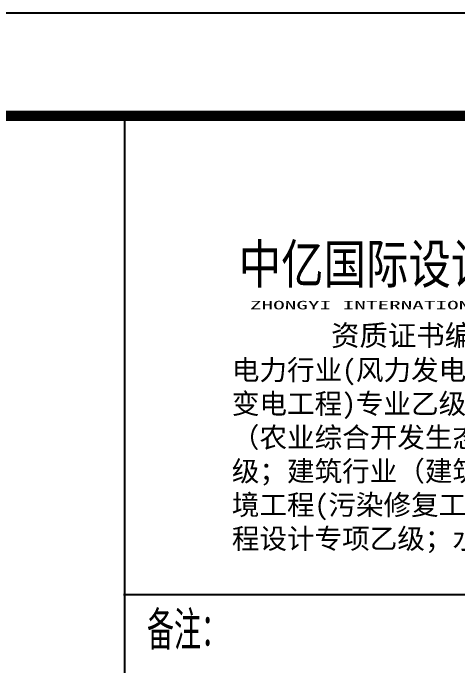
# Model space of a CAD drawing. Extents: x -695846 to 822170, y -413475 to 397179.
# Drawn here: x -471069 to -466737, y 122394 to 128744 of the extents above; entities that cross this region are included whole.
import ezdxf

# ---------------------------------------------------------------- set-up
doc = ezdxf.new("R2010")
doc.units = 0
doc.header["$LTSCALE"] = 1000
doc.header["$MEASUREMENT"] = 0
doc.layers.add('T-图框-175', color=175, linetype='Continuous')
doc.layers.add('TK', color=4, linetype='Continuous')
doc.styles.add('-宋体', font='', dxfattribs={"width": 0.8})
doc.styles.add('tk', font='txt.shx', dxfattribs={"width": 0.7, "bigfont": 'hztxt.shx'})
doc.styles.add('TK2', font='simhei.ttf', dxfattribs={"width": 0.7, "oblique": 0.7})
doc.styles.add('图框字型一', font='')
doc.styles.get('-宋体').set_extended_font_data('NSimSun')
doc.styles.get('图框字型一').set_extended_font_data('SimSun')

# ---------------------------------------------------------------- blocks, each defined once
blk = doc.blocks.new('资质')
at = {"layer": 'TK', "insert": (2529326.1, -169570.5), "char_height": 193.2015, "attachment_point": 1, "style": '图框字型一'}
blk.add_mtext_dynamic_manual_height_columns('       资质证书编号：A252030795^J{\\H0.9705x;电力行业(风力发电、新能源发电、送电工程、变电工程)专业乙级；市政行业乙级；农林行业（农业综合开发生态工程、营造林工程）专业乙级；建筑行业（建筑工程、人防工程）乙级；环境工程(污染修复工程）专项乙级；风景园林工程设计专项乙级；水利行业丙级}', width=5425.634, gutter_width=2250, heights=[4034.8], dxfattribs=at)
blk = doc.blocks.new('中亿国际')
at = {"lineweight": 20, "xscale": 1.05, "yscale": 1.05, "zscale": 1.05}
blk.add_blockref('资质', (-128018.5, 8935.2), dxfattribs=at)
at = {"layer": 'TK', "style": '-宋体', "width": 0.8}
blk.add_text('中亿国际设计集团有限公司', height=378.827, dxfattribs=at).set_placement((2527839.9, -168709.6))
at = {"layer": 'TK', "lineweight": 20, "insert": (2527949.6, -168878.7), "char_height": 83, "attachment_point": 1, "style": 'TK2'}
blk.add_mtext_dynamic_manual_height_columns('{\\W2;ZHONGYI INTERNATIONAL DESIGN GROUP LIMITED}', width=5030.068, gutter_width=2000, heights=[0], dxfattribs=at)
blk = doc.blocks.new('3er1t35wer1t')
blk.add_line((320885.4, 303477.1), (313385.4, 303477.1))
at = {"layer": 'TK', "color": 7}
blk.add_line((313372, 298821.1), (320872, 298821.1), dxfattribs=at)
blk.add_lwpolyline([(313385.4, 263477.1), (313385.4, 303477.1), (320885.4, 303477.1), (320885.4, 263477.1)], close=True, dxfattribs=at)
at = {"lineweight": 20}
blk.add_blockref('中亿国际', (-2213347.2, 470556.4), dxfattribs=at)
at = {"color": 7, "style": 'tk', "width": 0.7}
blk.add_text('备注：', height=375, dxfattribs=at).set_placement((313600.5, 298283.4))

msp = doc.modelspace()

# ---------------------------------------------------------------- linework, layer by layer
at = {"layer": 'T-图框-175'}
msp.add_lwpolyline([(-535779.7, 86744.4), (-461479.7, 86744.4), (-461479.7, 128744.4), (-535779.7, 128744.4)], close=True, dxfattribs=at)
at = {"layer": 'T-图框-175', "const_width": 100}
msp.add_lwpolyline([(-533279.7, 87744.4), (-462479.7, 87744.4), (-462479.7, 127744.4), (-533279.7, 127744.4)], close=True, dxfattribs=at)

# ---------------------------------------------------------------- block references
msp.add_blockref('3er1t35wer1t', (-783365.1, -175732.7))

doc.saveas('drawing.dxf')
